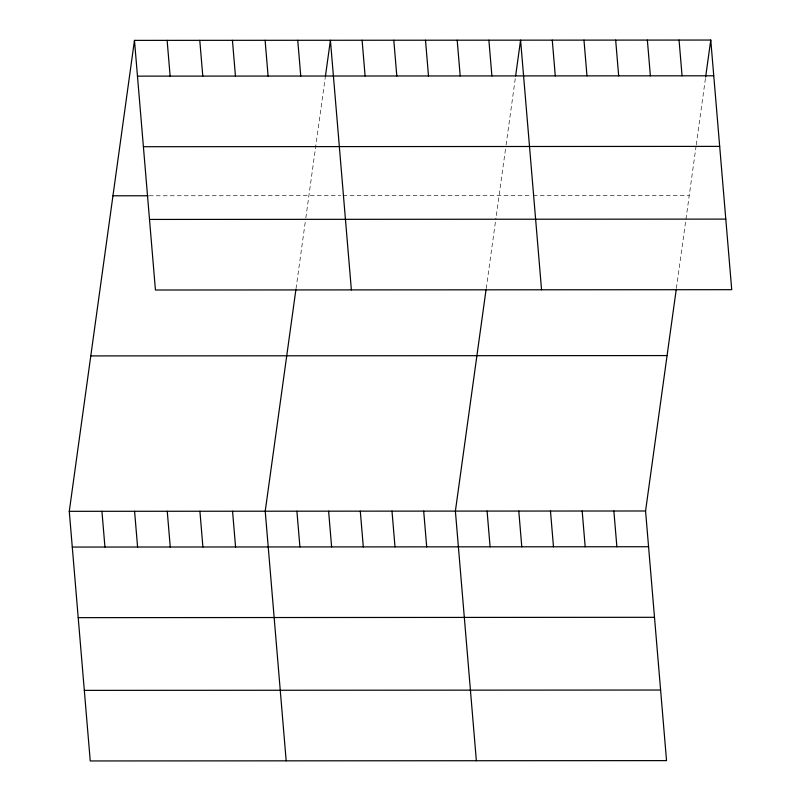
<?xml version="1.0" encoding="UTF-8"?>
<svg xmlns="http://www.w3.org/2000/svg" width="801" height="801" viewBox="0 0 801 801"><rect width="100%" height="100%" fill="white"/><g stroke="black" fill="none" stroke-linecap="round" stroke-linejoin="round"><path stroke-width="0.6" stroke-dasharray="4 3" d="M296.02 288.69L305.632 219.224M305.802 218.052L325.286 77.276M486.197 288.58L495.969 217.942M496.3 215.579L505.902 146.233M506.072 145.001L515.464 77.166M676.364 288.47L696.079 146.122M696.249 144.891L705.461 78.288M149.246 195.774L340.595 195.664M343.028 195.654L530.763 195.554M533.206 195.544L689.24 195.454"/><path stroke-width="1.2" d="M676.204 289.642L645.566 510.988L666.532 760.62L90.243 760.95L69.276 511.318L134.468 40.38L710.757 40.05L731.724 289.682L155.434 290.012L134.468 40.38M295.859 289.862L265.221 511.208L286.177 760.84M325.456 76.035L330.412 40.27L351.369 289.902M486.037 289.752L455.389 511.098L476.355 760.73M515.634 75.925L520.58 40.16L541.546 289.792M705.631 77.056L710.757 40.05M137.472 76.135L713.761 75.795M143.399 146.713L719.688 146.383M112.961 195.794L148.035 195.774M149.507 219.434L725.796 219.104M90.793 355.914L667.083 355.574M69.276 511.318L645.566 510.988M72.28 547.063L648.57 546.733M78.208 617.651L654.497 617.311M84.315 690.372L660.605 690.031M679.058 40.07L682.062 75.815M647.368 40.09L650.372 75.835M615.669 40.1L618.672 75.855M583.979 40.12L586.973 75.875M613.866 511.008L616.87 546.753M552.279 40.14L555.283 75.885M582.177 511.018L585.181 546.773M550.477 511.038L553.481 546.783M488.89 40.18L491.894 75.925M518.788 511.058L521.781 546.803M457.191 40.2L460.195 75.945M487.088 511.078L490.092 546.823M425.501 40.21L428.495 75.965M393.802 40.23L396.805 75.985M423.699 511.118L426.693 546.863M362.102 40.25L365.106 75.995M391.999 511.128L395.003 546.883M360.3 511.148L363.304 546.893M297.752 40.29L300.755 76.035M328.61 511.168L331.614 546.913M265.101 40.31L268.095 76.055M296.911 511.188L299.914 546.933M232.44 40.33L235.444 76.075M199.779 40.35L202.783 76.095M232.56 511.228L235.564 546.973M167.129 40.36L170.132 76.115M199.91 511.238L202.903 546.993M167.249 511.258L170.253 547.013M134.588 511.278L137.592 547.023M101.937 511.298L104.941 547.043"/></g></svg>
